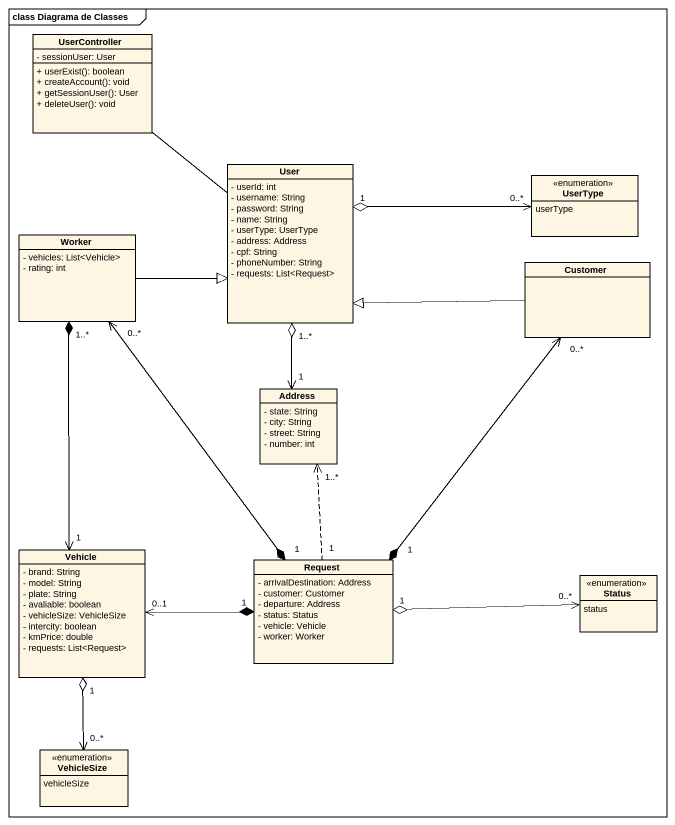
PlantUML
@startuml
mainframe class Diagrama de Classes
hide circle
hide empty members
skinparam classAttributeIconSize 0
class UserController {
  - sessionUser: User
  + userExist(): boolean
  + createAccount(): void
  + getSessionUser(): User
  + deleteUser(): void
}
class User {
  - userId: int
  - username: String
  - password: String
  - name: String
  - userType: UserType
  - address: Address
  - cpf: String
  - phoneNumber: String
  - requests: List<Request>
}
enum UserType {
  userType
}
class Worker {
  - vehicles: List<Vehicle>
  - rating: int
}
class Customer
class Address {
  - state: String
  - city: String
  - street: String
  - number: int
}
class Vehicle {
  - brand: String
  - model: String
  - plate: String
  - avaliable: boolean
  - vehicleSize: VehicleSize
  - intercity: boolean
  - kmPrice: double
  - requests: List<Request>
}
class Request {
  - arrivalDestination: Address
  - customer: Customer
  - departure: Address
  - status: Status
  - vehicle: Vehicle
  - worker: Worker
}
enum Status {
  status
}
enum VehicleSize {
  vehicleSize
}
UserController -- User
UserType "0..*" <-left-o "1" User
Worker -right-|> User
Worker "0..*" <--* "1" Request
Customer -left-|> User
Customer "0..*" <--* "1" Request
Address "1" <-up-o "1..*" User
Vehicle "1" <-up-* "1..*" Worker
Vehicle "0..1" <-right-* "1" Request
Request "1" .up.> "1..*" Address
Status "0..*" <-left-o "1" Request
VehicleSize "0..*" <-up-o "1" Vehicle
@enduml
